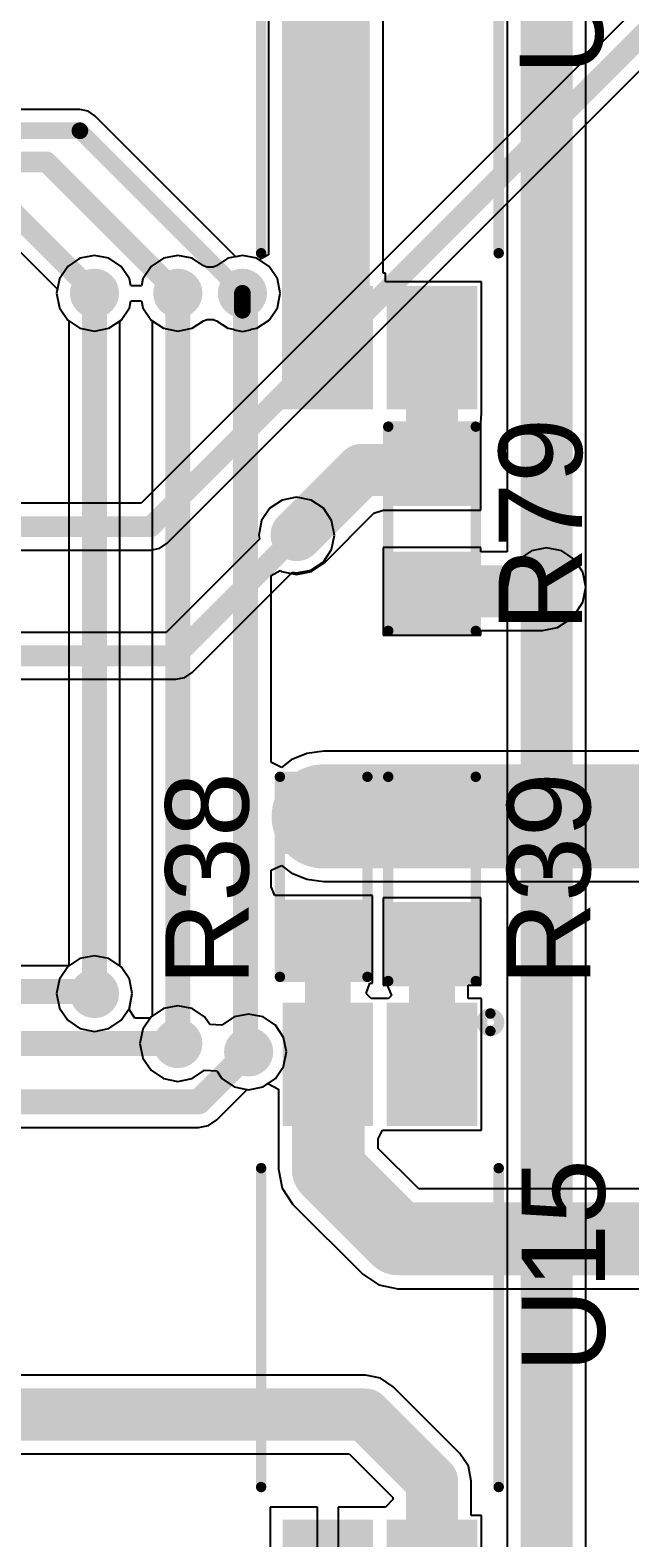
# Model space of a CAD drawing. Header units: millimetres. Extents: x 0 to 214, y 0 to 214.
# Drawn here: x 5.809 to 6.097, y 2.013 to 2.736 of the extents above; entities that cross this region are included whole.
import ezdxf

# ---------------------------------------------------------------- set-up
doc = ezdxf.new("R2010")
doc.units = ezdxf.units.MM
doc.header["$MEASUREMENT"] = 0
for name, color, linetype in [('BottomLayer', 5, 'Continuous'), ('BottomSolder', 6, 'Continuous'), ('TopLayer', 1, 'Continuous'), ('TopOverlay', 2, 'Continuous'), ('TopPaste', 8, 'Continuous'), ('TopSolder', 216, 'Continuous'), ('ViaHoleLayer', 16, 'Continuous')]:
    doc.layers.add(name, color=color, linetype=linetype)
doc.styles.add('Arial', font='', dxfattribs={"height": 0.2})
doc.styles.get('Arial').set_extended_font_data('Arial')

# ---------------------------------------------------------------- blocks, each defined once
blk = doc.blocks.new('R___0603_3')
at = {"layer": 'TopLayer'}
for points in [[(-0.015, 0.0175), (-0.015, -0.0175), (-0.045, -0.0175), (-0.045, 0.0175)], [(0.045, 0.0175), (0.045, -0.0175), (0.015, -0.0175), (0.015, 0.0175)]]:
    blk.add_hatch(color=1, dxfattribs=at).paths.add_polyline_path(points)
at = {"layer": 'TopPaste'}
for points in [[(-0.015, 0.0175), (-0.015, -0.0175), (-0.045, -0.0175), (-0.045, 0.0175)], [(0.045, 0.0175), (0.045, -0.0175), (0.015, -0.0175), (0.015, 0.0175)]]:
    blk.add_hatch(color=8, dxfattribs=at).paths.add_polyline_path(points)
at = {"layer": 'TopSolder'}
for points in [[(-0.011, 0.0215), (-0.011, -0.0215), (-0.049, -0.0215), (-0.049, 0.0215)], [(0.049, 0.0215), (0.049, -0.0215), (0.011, -0.0215), (0.011, 0.0215)]]:
    blk.add_hatch(color=216, dxfattribs=at).paths.add_polyline_path(points)
at = {"layer": 'TopOverlay', "const_width": 0.005}
for points in [[(-0.048, 0.021), (0.048, 0.021)], [(-0.048, 0.021), (-0.048, -0.021)], [(0.048, 0.021), (0.048, -0.021)], [(-0.048, -0.021), (0.048, -0.021)]]:
    blk.add_lwpolyline(points, dxfattribs=at)
at = {"layer": 'TopOverlay', "const_width": 0.0025}
for points in [[(-0.04925, 0.021, 1), (-0.04675, 0.021, 1)], [(-0.04925, 0.021, 1), (-0.04675, 0.021, 1)], [(0.04675, 0.021, 1), (0.04925, 0.021, 1)], [(0.04675, 0.021, 1), (0.04925, 0.021, 1)], [(-0.04925, -0.021, 1), (-0.04675, -0.021, 1)], [(-0.04925, -0.021, 1), (-0.04675, -0.021, 1)], [(0.04675, -0.021, 1), (0.04925, -0.021, 1)], [(0.04675, -0.021, 1), (0.04925, -0.021, 1)]]:
    blk.add_lwpolyline(points, format="xyb", close=True, dxfattribs=at)
blk = doc.blocks.new('PS2801C_1_F3_A_7')
at = {"layer": 'TopLayer'}
for points in [[(-0.14961, 0.04272), (-0.09843, 0.04272), (-0.09843, 0.00728), (-0.14961, 0.00728)], [(0.09843, 0.04272), (0.14961, 0.04272), (0.14961, 0.00728), (0.09843, 0.00728)], [(-0.14961, -0.00728), (-0.09843, -0.00728), (-0.09843, -0.04272), (-0.14961, -0.04272)], [(0.09843, -0.00728), (0.14961, -0.00728), (0.14961, -0.04272), (0.09843, -0.04272)]]:
    blk.add_hatch(color=1, dxfattribs=at).paths.add_polyline_path(points)
at = {"layer": 'TopPaste'}
for points in [[(-0.14961, 0.04272), (-0.09843, 0.04272), (-0.09843, 0.00728), (-0.14961, 0.00728)], [(0.09843, 0.04272), (0.14961, 0.04272), (0.14961, 0.00728), (0.09843, 0.00728)], [(-0.14961, -0.00728), (-0.09843, -0.00728), (-0.09843, -0.04272), (-0.14961, -0.04272)], [(0.09843, -0.00728), (0.14961, -0.00728), (0.14961, -0.04272), (0.09843, -0.04272)]]:
    blk.add_hatch(color=8, dxfattribs=at).paths.add_polyline_path(points)
at = {"layer": 'TopSolder'}
for points in [[(-0.15361, 0.04672), (-0.09443, 0.04672), (-0.09443, 0.00328), (-0.15361, 0.00328)], [(0.09443, 0.04672), (0.15361, 0.04672), (0.15361, 0.00328), (0.09443, 0.00328)], [(-0.15361, -0.00328), (-0.09443, -0.00328), (-0.09443, -0.04672), (-0.15361, -0.04672)], [(0.09443, -0.00328), (0.15361, -0.00328), (0.15361, -0.04672), (0.09443, -0.04672)]]:
    blk.add_hatch(color=216, dxfattribs=at).paths.add_polyline_path(points)
at = {"layer": 'TopOverlay'}
for points, const_width in [([(-0.14002, 0.053, 1), (-0.14843, 0.053, 1)], 0.005), ([(-0.07547, 0.057, 1), (-0.07297, 0.057, 1)], 0.0025), ([(0.07753, 0.057, 1), (0.08003, 0.057, 1)], 0.0025), ([(-0.14968, 0.053, 1), (-0.14718, 0.053, 1)], 0.0025), ([(-0.14127, 0.053, 1), (-0.13877, 0.053, 1)], 0.0025), ([(-0.07547, -0.057, 1), (-0.07297, -0.057, 1)], 0.0025), ([(0.07753, -0.057, 1), (0.08003, -0.057, 1)], 0.0025)]:
    blk.add_lwpolyline(points, format="xyb", close=True, dxfattribs=dict(at, const_width=const_width))
at = {"layer": 'TopOverlay', "const_width": 0.005}
for points in [[(0.07878, 0.057), (-0.07422, 0.057)], [(0.07878, -0.057), (-0.07422, -0.057)]]:
    blk.add_lwpolyline(points, dxfattribs=at)
blk = doc.blocks.new('PS2801C_1_F3_A_199')
at = {"layer": 'TopLayer'}
for points in [[(-0.14961, 0.04272), (-0.09843, 0.04272), (-0.09843, 0.00728), (-0.14961, 0.00728)], [(0.09843, 0.04272), (0.14961, 0.04272), (0.14961, 0.00728), (0.09843, 0.00728)], [(-0.14961, -0.00728), (-0.09843, -0.00728), (-0.09843, -0.04272), (-0.14961, -0.04272)], [(0.09843, -0.00728), (0.14961, -0.00728), (0.14961, -0.04272), (0.09843, -0.04272)]]:
    blk.add_hatch(color=1, dxfattribs=at).paths.add_polyline_path(points)
at = {"layer": 'TopPaste'}
for points in [[(-0.14961, 0.04272), (-0.09843, 0.04272), (-0.09843, 0.00728), (-0.14961, 0.00728)], [(0.09843, 0.04272), (0.14961, 0.04272), (0.14961, 0.00728), (0.09843, 0.00728)], [(-0.14961, -0.00728), (-0.09843, -0.00728), (-0.09843, -0.04272), (-0.14961, -0.04272)], [(0.09843, -0.00728), (0.14961, -0.00728), (0.14961, -0.04272), (0.09843, -0.04272)]]:
    blk.add_hatch(color=8, dxfattribs=at).paths.add_polyline_path(points)
at = {"layer": 'TopSolder'}
for points in [[(-0.15361, 0.04672), (-0.09443, 0.04672), (-0.09443, 0.00328), (-0.15361, 0.00328)], [(0.09443, 0.04672), (0.15361, 0.04672), (0.15361, 0.00328), (0.09443, 0.00328)], [(-0.15361, -0.00328), (-0.09443, -0.00328), (-0.09443, -0.04672), (-0.15361, -0.04672)], [(0.09443, -0.00328), (0.15361, -0.00328), (0.15361, -0.04672), (0.09443, -0.04672)]]:
    blk.add_hatch(color=216, dxfattribs=at).paths.add_polyline_path(points)
at = {"layer": 'TopOverlay'}
for points, const_width in [([(-0.14002, 0.053, 1), (-0.14843, 0.053, 1)], 0.005), ([(-0.07547, 0.057, 1), (-0.07297, 0.057, 1)], 0.0025), ([(0.07753, 0.057, 1), (0.08003, 0.057, 1)], 0.0025), ([(-0.14968, 0.053, 1), (-0.14718, 0.053, 1)], 0.0025), ([(-0.14127, 0.053, 1), (-0.13877, 0.053, 1)], 0.0025), ([(-0.07547, -0.057, 1), (-0.07297, -0.057, 1)], 0.0025), ([(0.07753, -0.057, 1), (0.08003, -0.057, 1)], 0.0025)]:
    blk.add_lwpolyline(points, format="xyb", close=True, dxfattribs=dict(at, const_width=const_width))
at = {"layer": 'TopOverlay', "const_width": 0.005}
for points in [[(0.07878, 0.057), (-0.07422, 0.057)], [(0.07878, -0.057), (-0.07422, -0.057)]]:
    blk.add_lwpolyline(points, dxfattribs=at)
blk = doc.blocks.new('RES_0603_237')
at = {"layer": 'TopLayer'}
for points in [[(-0.015, 0.0175), (-0.015, -0.0175), (-0.045, -0.0175), (-0.045, 0.0175)], [(0.045, 0.0175), (0.045, -0.0175), (0.015, -0.0175), (0.015, 0.0175)]]:
    blk.add_hatch(color=1, dxfattribs=at).paths.add_polyline_path(points)
at = {"layer": 'TopPaste'}
for points in [[(-0.015, 0.0175), (-0.015, -0.0175), (-0.045, -0.0175), (-0.045, 0.0175)], [(0.045, 0.0175), (0.045, -0.0175), (0.015, -0.0175), (0.015, 0.0175)]]:
    blk.add_hatch(color=8, dxfattribs=at).paths.add_polyline_path(points)
at = {"layer": 'TopSolder'}
for points in [[(-0.011, 0.0215), (-0.011, -0.0215), (-0.049, -0.0215), (-0.049, 0.0215)], [(0.049, 0.0215), (0.049, -0.0215), (0.011, -0.0215), (0.011, 0.0215)]]:
    blk.add_hatch(color=216, dxfattribs=at).paths.add_polyline_path(points)
at = {"layer": 'TopOverlay', "const_width": 0.005}
for points in [[(0.049, 0.021), (-0.049, 0.021)], [(-0.049, -0.021), (-0.049, 0.021)], [(0.049, -0.021), (0.049, 0.021)], [(0.049, -0.021), (-0.049, -0.021)]]:
    blk.add_lwpolyline(points, dxfattribs=at)
at = {"layer": 'TopOverlay', "const_width": 0.0025}
for points in [[(-0.05025, 0.021, 1), (-0.04775, 0.021, 1)], [(-0.05025, 0.021, 1), (-0.04775, 0.021, 1)], [(0.04775, 0.021, 1), (0.05025, 0.021, 1)], [(0.04775, 0.021, 1), (0.05025, 0.021, 1)], [(-0.05025, -0.021, 1), (-0.04775, -0.021, 1)], [(-0.05025, -0.021, 1), (-0.04775, -0.021, 1)], [(0.04775, -0.021, 1), (0.05025, -0.021, 1)], [(0.04775, -0.021, 1), (0.05025, -0.021, 1)]]:
    blk.add_lwpolyline(points, format="xyb", close=True, dxfattribs=at)
blk = doc.blocks.new('RES_0603_296')
at = {"layer": 'TopLayer'}
for points in [[(-0.015, 0.0175), (-0.015, -0.0175), (-0.045, -0.0175), (-0.045, 0.0175)], [(0.045, 0.0175), (0.045, -0.0175), (0.015, -0.0175), (0.015, 0.0175)]]:
    blk.add_hatch(color=1, dxfattribs=at).paths.add_polyline_path(points)
at = {"layer": 'TopPaste'}
for points in [[(-0.015, 0.0175), (-0.015, -0.0175), (-0.045, -0.0175), (-0.045, 0.0175)], [(0.045, 0.0175), (0.045, -0.0175), (0.015, -0.0175), (0.015, 0.0175)]]:
    blk.add_hatch(color=8, dxfattribs=at).paths.add_polyline_path(points)
at = {"layer": 'TopSolder'}
for points in [[(-0.011, 0.0215), (-0.011, -0.0215), (-0.049, -0.0215), (-0.049, 0.0215)], [(0.049, 0.0215), (0.049, -0.0215), (0.011, -0.0215), (0.011, 0.0215)]]:
    blk.add_hatch(color=216, dxfattribs=at).paths.add_polyline_path(points)
at = {"layer": 'TopOverlay', "const_width": 0.005}
for points in [[(-0.049, 0.021), (-0.049, -0.021)], [(-0.049, 0.021), (0.049, 0.021)], [(0.049, 0.021), (0.049, -0.021)], [(-0.049, -0.021), (0.049, -0.021)]]:
    blk.add_lwpolyline(points, dxfattribs=at)
at = {"layer": 'TopOverlay', "const_width": 0.0025}
for points in [[(-0.05025, 0.021, 1), (-0.04775, 0.021, 1)], [(-0.05025, 0.021, 1), (-0.04775, 0.021, 1)], [(0.04775, 0.021, 1), (0.05025, 0.021, 1)], [(0.04775, 0.021, 1), (0.05025, 0.021, 1)], [(-0.05025, -0.021, 1), (-0.04775, -0.021, 1)], [(-0.05025, -0.021, 1), (-0.04775, -0.021, 1)], [(0.04775, -0.021, 1), (0.05025, -0.021, 1)], [(0.04775, -0.021, 1), (0.05025, -0.021, 1)]]:
    blk.add_lwpolyline(points, format="xyb", close=True, dxfattribs=at)

msp = doc.modelspace()

# ---------------------------------------------------------------- hatches: boundary and pattern name
at = {"layer": 'BottomLayer'}
h = msp.add_hatch(color=5, dxfattribs=at)
edge = h.paths.add_edge_path()
edge.add_arc((5.84, 2.61), 0.01181, 0, 360)
h = msp.add_hatch(color=5, dxfattribs=at)
edge = h.paths.add_edge_path()
edge.add_arc((5.88, 2.61), 0.01181, 0, 360)
h = msp.add_hatch(color=5, dxfattribs=at)
edge = h.paths.add_edge_path()
edge.add_arc((5.911, 2.61), 0.01181, 0, 360)
h = msp.add_hatch(color=5, dxfattribs=at)
edge = h.paths.add_edge_path()
edge.add_arc((5.937, 2.494), 0.01181, 0, 360)
h = msp.add_hatch(color=5, dxfattribs=at)
edge = h.paths.add_edge_path()
edge.add_arc((6.057, 2.469), 0.01181, 0, 360)
h = msp.add_hatch(color=5, dxfattribs=at)
edge = h.paths.add_edge_path()
edge.add_arc((5.84, 2.274), 0.01181, 0, 360)
h = msp.add_hatch(color=5, dxfattribs=at)
edge = h.paths.add_edge_path()
edge.add_arc((5.88, 2.25), 0.01181, 0, 360)
h = msp.add_hatch(color=5, dxfattribs=at)
edge = h.paths.add_edge_path()
edge.add_arc((5.914, 2.246), 0.01181, 0, 360)
at = {"layer": 'BottomSolder'}
h = msp.add_hatch(color=6, dxfattribs=at)
edge = h.paths.add_edge_path()
edge.add_arc((5.84, 2.61), 0.00591, 0, 360)
h = msp.add_hatch(color=6, dxfattribs=at)
edge = h.paths.add_edge_path()
edge.add_arc((5.88, 2.61), 0.00591, 0, 360)
h = msp.add_hatch(color=6, dxfattribs=at)
edge = h.paths.add_edge_path()
edge.add_arc((5.911, 2.61), 0.00591, 0, 360)
h = msp.add_hatch(color=6, dxfattribs=at)
edge = h.paths.add_edge_path()
edge.add_arc((5.937, 2.494), 0.00591, 0, 360)
h = msp.add_hatch(color=6, dxfattribs=at)
edge = h.paths.add_edge_path()
edge.add_arc((6.057, 2.469), 0.00591, 0, 360)
h = msp.add_hatch(color=6, dxfattribs=at)
edge = h.paths.add_edge_path()
edge.add_arc((5.84, 2.274), 0.00591, 0, 360)
h = msp.add_hatch(color=6, dxfattribs=at)
edge = h.paths.add_edge_path()
edge.add_arc((5.88, 2.25), 0.00591, 0, 360)
h = msp.add_hatch(color=6, dxfattribs=at)
edge = h.paths.add_edge_path()
edge.add_arc((5.914, 2.246), 0.00591, 0, 360)
at = {"layer": 'TopLayer'}
msp.add_hatch(color=1, dxfattribs=at).paths.add_polyline_path([(5.93, 2.558), (5.972, 2.558), (5.972, 2.903), (5.93, 2.903)])
h = msp.add_hatch(color=1, dxfattribs=at)
edge = h.paths.add_edge_path()
edge.add_arc((5.84, 2.61), 0.01181, 0, 360)
h = msp.add_hatch(color=1, dxfattribs=at)
edge = h.paths.add_edge_path()
edge.add_arc((5.88, 2.61), 0.01181, 0, 360)
h = msp.add_hatch(color=1, dxfattribs=at)
edge = h.paths.add_edge_path()
edge.add_arc((5.911, 2.61), 0.01181, 0, 360)
h = msp.add_hatch(color=1, dxfattribs=at)
edge = h.paths.add_edge_path()
edge.add_arc((5.937, 2.494), 0.01181, 0, 360)
h = msp.add_hatch(color=1, dxfattribs=at)
edge = h.paths.add_edge_path()
edge.add_arc((6.057, 2.469), 0.01181, 0, 360)
h = msp.add_hatch(color=1, dxfattribs=at)
edge = h.paths.add_edge_path()
edge.add_arc((5.84, 2.274), 0.01181, 0, 360)
h = msp.add_hatch(color=1, dxfattribs=at)
edge = h.paths.add_edge_path()
edge.add_arc((5.88, 2.25), 0.01181, 0, 360)
h = msp.add_hatch(color=1, dxfattribs=at)
edge = h.paths.add_edge_path()
edge.add_arc((5.914, 2.246), 0.01181, 0, 360)
at = {"layer": 'TopSolder'}
h = msp.add_hatch(color=216, dxfattribs=at)
edge = h.paths.add_edge_path()
edge.add_arc((5.84, 2.61), 0.00591, 0, 360)
h = msp.add_hatch(color=216, dxfattribs=at)
edge = h.paths.add_edge_path()
edge.add_arc((5.88, 2.61), 0.00591, 0, 360)
h = msp.add_hatch(color=216, dxfattribs=at)
edge = h.paths.add_edge_path()
edge.add_arc((5.911, 2.61), 0.00591, 0, 360)
h = msp.add_hatch(color=216, dxfattribs=at)
edge = h.paths.add_edge_path()
edge.add_arc((5.937, 2.494), 0.00591, 0, 360)
h = msp.add_hatch(color=216, dxfattribs=at)
edge = h.paths.add_edge_path()
edge.add_arc((6.057, 2.469), 0.00591, 0, 360)
h = msp.add_hatch(color=216, dxfattribs=at)
edge = h.paths.add_edge_path()
edge.add_arc((5.84, 2.274), 0.00591, 0, 360)
h = msp.add_hatch(color=216, dxfattribs=at)
edge = h.paths.add_edge_path()
edge.add_arc((5.88, 2.25), 0.00591, 0, 360)
h = msp.add_hatch(color=216, dxfattribs=at)
edge = h.paths.add_edge_path()
edge.add_arc((5.914, 2.246), 0.00591, 0, 360)
at = {"layer": 'ViaHoleLayer'}
h = msp.add_hatch(color=16, dxfattribs=at)
edge = h.paths.add_edge_path()
edge.add_arc((5.84, 2.61), 0.00591, 0, 360)
h = msp.add_hatch(color=16, dxfattribs=at)
edge = h.paths.add_edge_path()
edge.add_arc((5.88, 2.61), 0.00591, 0, 360)
h = msp.add_hatch(color=16, dxfattribs=at)
edge = h.paths.add_edge_path()
edge.add_arc((5.911, 2.61), 0.00591, 0, 360)
h = msp.add_hatch(color=16, dxfattribs=at)
edge = h.paths.add_edge_path()
edge.add_arc((5.937, 2.494), 0.00591, 0, 360)
h = msp.add_hatch(color=16, dxfattribs=at)
edge = h.paths.add_edge_path()
edge.add_arc((6.057, 2.469), 0.00591, 0, 360)
h = msp.add_hatch(color=16, dxfattribs=at)
edge = h.paths.add_edge_path()
edge.add_arc((5.84, 2.274), 0.00591, 0, 360)
h = msp.add_hatch(color=16, dxfattribs=at)
edge = h.paths.add_edge_path()
edge.add_arc((5.88, 2.25), 0.00591, 0, 360)
h = msp.add_hatch(color=16, dxfattribs=at)
edge = h.paths.add_edge_path()
edge.add_arc((5.914, 2.246), 0.00591, 0, 360)

# ---------------------------------------------------------------- linework, layer by layer
at = {"layer": 'BottomLayer'}
for p, q in [((6.19278, 2.83965), (5.86235, 2.50922)), ((5.87493, 2.49007), (6.10833, 2.72346)), ((5.833, 2.6982), (5.21041, 2.6982)), ((5.8369, 2.69742), (5.833, 2.6982)), ((5.84021, 2.69521), (5.8369, 2.69742)), ((5.90788, 2.62754), (5.84021, 2.69521)), ((5.79135, 2.64278), (5.82222, 2.61192)), ((5.911, 2.62816), (5.90788, 2.62754)), ((5.91795, 2.62678), (5.911, 2.62816)), ((5.92384, 2.62284), (5.91795, 2.62678)), ((5.92778, 2.61695), (5.92384, 2.62284)), ((5.82222, 2.61192), (5.82184, 2.61)), ((5.92916, 2.61), (5.92778, 2.61695)), ((5.82184, 2.61), (5.82322, 2.60305)), ((5.85678, 2.60305), (5.85745, 2.60644)), ((5.85745, 2.60644), (5.86255, 2.60644)), ((5.86255, 2.60644), (5.86322, 2.60305)), ((5.92778, 2.60305), (5.92916, 2.61)), ((5.82322, 2.60305), (5.82716, 2.59716)), ((5.82716, 2.59716), (5.83305, 2.59322)), ((5.84695, 2.59322), (5.85284, 2.59716)), ((5.85284, 2.59716), (5.85678, 2.60305)), ((5.86322, 2.60305), (5.86716, 2.59716)), ((5.86716, 2.59716), (5.87305, 2.59322)), ((5.89236, 2.59684), (5.89407, 2.5974)), ((5.89407, 2.5974), (5.89693, 2.5974)), ((5.89693, 2.5974), (5.89864, 2.59684)), ((5.91795, 2.59322), (5.92384, 2.59716)), ((5.92384, 2.59716), (5.92778, 2.60305)), ((5.83305, 2.59322), (5.84, 2.59184)), ((5.84, 2.59184), (5.84695, 2.59322)), ((5.87305, 2.59322), (5.88, 2.59184)), ((5.88, 2.59184), (5.88695, 2.59322)), ((5.88695, 2.59322), (5.89236, 2.59684)), ((5.89864, 2.59684), (5.90405, 2.59322)), ((5.90405, 2.59322), (5.90668, 2.5927)), ((5.90668, 2.5927), (5.9071, 2.59242)), ((5.9071, 2.59242), (5.911, 2.59164)), ((5.911, 2.59164), (5.9149, 2.59242)), ((5.9149, 2.59242), (5.91532, 2.5927)), ((5.91532, 2.5927), (5.91795, 2.59322)), ((5.93005, 2.51078), (5.92416, 2.50684)), ((5.937, 2.51216), (5.93005, 2.51078)), ((5.94395, 2.51078), (5.937, 2.51216)), ((5.94984, 2.50684), (5.94395, 2.51078)), ((5.86235, 2.50922), (4.93593, 2.50922)), ((5.92416, 2.50684), (5.92022, 2.50095)), ((5.95378, 2.50095), (5.94984, 2.50684)), ((5.92022, 2.50095), (5.91884, 2.494)), ((5.95516, 2.494), (5.95378, 2.50095)), ((5.87129, 2.48764), (5.87493, 2.49007)), ((5.91922, 2.49208), (5.87435, 2.44722)), ((5.91884, 2.494), (5.91922, 2.49208)), ((5.95378, 2.48705), (5.95516, 2.494)), ((4.93593, 2.48678), (5.867, 2.48678)), ((5.867, 2.48678), (5.87129, 2.48764)), ((5.867, 2.48678), (5.867, 2.48678)), ((5.94984, 2.48116), (5.95378, 2.48705)), ((6.04366, 2.48234), (6.03957, 2.47622)), ((6.04978, 2.48643), (6.04366, 2.48234)), ((6.057, 2.48786), (6.04978, 2.48643)), ((6.06422, 2.48643), (6.057, 2.48786)), ((6.07034, 2.48234), (6.06422, 2.48643)), ((6.07443, 2.47622), (6.07034, 2.48234)), ((5.88693, 2.42807), (5.93508, 2.47622)), ((5.93508, 2.47622), (5.937, 2.47584)), ((5.937, 2.47584), (5.94395, 2.47722)), ((5.94395, 2.47722), (5.94984, 2.48116)), ((6.03957, 2.47622), (6.03814, 2.469)), ((6.07586, 2.469), (6.07443, 2.47622)), ((6.03814, 2.469), (6.03814, 1.90281)), ((6.07586, 1.895), (6.07586, 2.469)), ((5.87435, 2.44722), (4.73565, 2.44722)), ((5.74135, 2.42478), (5.879, 2.42478)), ((5.879, 2.42478), (5.88329, 2.42564)), ((5.879, 2.42478), (5.879, 2.42478)), ((5.88329, 2.42564), (5.88693, 2.42807)), ((5.82775, 2.28724), (5.60751, 2.28724)), ((5.83305, 2.29078), (5.82775, 2.28724)), ((5.84, 2.29216), (5.83305, 2.29078)), ((5.84695, 2.29078), (5.84, 2.29216)), ((5.85284, 2.28684), (5.84695, 2.29078)), ((5.85678, 2.28095), (5.85284, 2.28684)), ((5.85816, 2.274), (5.85678, 2.28095)), ((5.85681, 2.26724), (5.85816, 2.274)), ((5.85671, 2.26634), (5.85681, 2.26724)), ((5.85938, 2.26224), (5.85671, 2.26634)), ((5.87305, 2.26678), (5.86716, 2.26284)), ((5.88, 2.26816), (5.87305, 2.26678)), ((5.88695, 2.26678), (5.88, 2.26816)), ((5.89284, 2.26284), (5.88695, 2.26678)), ((5.86675, 2.26224), (5.85938, 2.26224)), ((5.86716, 2.26284), (5.86675, 2.26224)), ((5.89533, 2.25912), (5.89284, 2.26284)), ((5.90112, 2.25879), (5.89533, 2.25912)), ((5.90116, 2.25884), (5.90112, 2.25879)), ((5.90705, 2.26278), (5.90116, 2.25884)), ((5.914, 2.26416), (5.90705, 2.26278)), ((5.92095, 2.26278), (5.914, 2.26416)), ((5.92684, 2.25884), (5.92095, 2.26278)), ((5.93078, 2.25295), (5.92684, 2.25884)), ((5.93216, 2.246), (5.93078, 2.25295)), ((5.93078, 2.23905), (5.93216, 2.246)), ((5.92684, 2.23316), (5.93078, 2.23905)), ((5.914, 2.22784), (5.92095, 2.22922)), ((5.92095, 2.22922), (5.92684, 2.23316)), ((5.89865, 2.21335), (5.91329, 2.22798)), ((5.91329, 2.22798), (5.914, 2.22784)), ((5.21424, 2.20976), (5.89, 2.20976)), ((5.89, 2.20976), (5.89468, 2.2107)), ((5.89468, 2.2107), (5.89865, 2.21335))]:
    msp.add_line(p, q, dxfattribs=at)
for points, const_width in [([(5.867, 2.498), (6.204, 2.835)], 0.01), ([(4.563, 2.688), (5.833, 2.688)], 0.008), ([(5.833, 2.688), (5.911, 2.61)], 0.008), ([(4.553, 2.673), (5.817, 2.673)], 0.01), ([(5.817, 2.673), (5.88, 2.61)], 0.01), ([(5.796, 2.654), (5.84, 2.61)], 0.01), ([(5.911, 2.60184), (5.911, 2.61)], 0.008), ([(4.922, 2.498), (5.867, 2.498)], 0.01), ([(5.879, 2.436), (5.937, 2.494)], 0.01), ([(6.057, 1.895), (6.057, 2.469)], 0.025), ([(4.731, 2.436), (5.879, 2.436)], 0.01), ([(5.565, 2.275), (5.84, 2.275)], 0.012), ([(4.819, 2.25), (5.88, 2.25)], 0.012), ([(5.89, 2.222), (5.914, 2.246)], 0.012), ([(4.819, 2.222), (5.89, 2.222)], 0.012)]:
    msp.add_lwpolyline(points, dxfattribs=dict(at, const_width=const_width))
for points, const_width in [([(5.831, 2.688, 1), (5.835, 2.688, 1)], 0.004), ([(5.831, 2.688, 1), (5.835, 2.688, 1)], 0.004), ([(5.8145, 2.673, 1), (5.8195, 2.673, 1)], 0.005), ([(5.8145, 2.673, 1), (5.8195, 2.673, 1)], 0.005), ([(5.8375, 2.61, 1), (5.8425, 2.61, 1)], 0.005), ([(5.8775, 2.61, 1), (5.8825, 2.61, 1)], 0.005), ([(5.909, 2.61, 1), (5.913, 2.61, 1)], 0.004), ([(5.909, 2.61, 1), (5.913, 2.61, 1)], 0.004), ([(5.909, 2.60184, 1), (5.913, 2.60184, 1)], 0.004), ([(5.8645, 2.498, 1), (5.8695, 2.498, 1)], 0.005), ([(5.8645, 2.498, 1), (5.8695, 2.498, 1)], 0.005), ([(5.9345, 2.494, 1), (5.9395, 2.494, 1)], 0.005), ([(6.05075, 2.469, 1), (6.06325, 2.469, 1)], 0.0125), ([(5.8765, 2.436, 1), (5.8815, 2.436, 1)], 0.005), ([(5.8765, 2.436, 1), (5.8815, 2.436, 1)], 0.005), ([(5.837, 2.275, 1), (5.843, 2.275, 1)], 0.006), ([(5.877, 2.25, 1), (5.883, 2.25, 1)], 0.006), ([(5.911, 2.246, 1), (5.917, 2.246, 1)], 0.006), ([(5.887, 2.222, 1), (5.893, 2.222, 1)], 0.006), ([(5.887, 2.222, 1), (5.893, 2.222, 1)], 0.006)]:
    msp.add_lwpolyline(points, format="xyb", close=True, dxfattribs=dict(at, const_width=const_width))
at = {"layer": 'TopLayer'}
for p, q in [((5.92351, 2.79951), (5.92351, 2.62837)), ((5.97849, 2.61957), (5.97849, 2.79643)), ((6.03814, 2.796), (6.03814, 2.48586)), ((6.07586, 2.469), (6.07586, 2.796)), ((5.83305, 2.62678), (5.82716, 2.62284)), ((5.84, 2.62816), (5.83305, 2.62678)), ((5.84695, 2.62678), (5.84, 2.62816)), ((5.85284, 2.62284), (5.84695, 2.62678)), ((5.87305, 2.62678), (5.86716, 2.62284)), ((5.88, 2.62816), (5.87305, 2.62678)), ((5.88695, 2.62678), (5.88, 2.62816)), ((5.89236, 2.62316), (5.88695, 2.62678)), ((5.90405, 2.62678), (5.89864, 2.62316)), ((5.911, 2.62816), (5.90405, 2.62678)), ((5.91795, 2.62678), (5.911, 2.62816)), ((5.9191, 2.62601), (5.91795, 2.62678)), ((5.92351, 2.62837), (5.9191, 2.62601)), ((5.82716, 2.62284), (5.82322, 2.61695)), ((5.85678, 2.61695), (5.85284, 2.62284)), ((5.86716, 2.62284), (5.86322, 2.61695)), ((5.89407, 2.6226), (5.89236, 2.62316)), ((5.89693, 2.6226), (5.89407, 2.6226)), ((5.89864, 2.62316), (5.89693, 2.6226)), ((5.97972, 2.61957), (5.97849, 2.61957)), ((5.97972, 2.61557), (5.97972, 2.61957)), ((5.82322, 2.61695), (5.82184, 2.61)), ((5.85745, 2.61356), (5.85678, 2.61695)), ((5.86255, 2.61356), (5.85745, 2.61356)), ((5.86322, 2.61695), (5.86255, 2.61356)), ((6.02572, 2.61557), (5.97972, 2.61557)), ((6.02572, 2.55291), (6.02572, 2.61557)), ((5.82184, 2.61), (5.82322, 2.60305)), ((5.85678, 2.60305), (5.85745, 2.60644)), ((5.85745, 2.60644), (5.86255, 2.60644)), ((5.86255, 2.60644), (5.86322, 2.60305)), ((5.82322, 2.60305), (5.82716, 2.59716)), ((5.82716, 2.59716), (5.82776, 2.59675)), ((5.85224, 2.59675), (5.85284, 2.59716)), ((5.85284, 2.59716), (5.85678, 2.60305)), ((5.86322, 2.60305), (5.86716, 2.59716)), ((5.86716, 2.59716), (5.86776, 2.59675)), ((5.82776, 2.59675), (5.82776, 2.28725)), ((5.85224, 2.28725), (5.85224, 2.59675)), ((5.86776, 2.59675), (5.86776, 2.26325)), ((6.0255, 2.548), (6.02572, 2.55239)), ((6.0255, 2.506), (6.0255, 2.548)), ((6.0255, 2.548), (6.0255, 2.548)), ((6.02572, 2.55239), (6.02572, 2.55291)), ((6.02572, 2.55239), (6.02572, 2.55239)), ((5.95034, 2.48066), (5.97414, 2.50446)), ((5.97414, 2.50446), (5.9785, 2.506)), ((5.9785, 2.506), (5.9785, 2.506)), ((5.9785, 2.506), (5.9785, 2.506)), ((5.9785, 2.506), (5.9785, 2.506)), ((5.9785, 2.506), (6.0255, 2.506)), ((6.0255, 2.488), (5.9785, 2.488)), ((5.9785, 2.488), (5.9785, 2.446)), ((6.0255, 2.48586), (6.0255, 2.488)), ((6.03814, 2.48586), (6.0255, 2.48586)), ((5.92474, 2.47464), (5.92914, 2.477)), ((5.92474, 2.38527), (5.92474, 2.47464)), ((5.92914, 2.477), (5.92978, 2.47657)), ((5.92978, 2.47657), (5.937, 2.47514)), ((5.937, 2.47514), (5.94422, 2.47657)), ((5.94422, 2.47657), (5.95034, 2.48066)), ((6.07443, 2.46178), (6.07586, 2.469)), ((6.07034, 2.45566), (6.07443, 2.46178)), ((6.06222, 2.44957), (6.06834, 2.45366)), ((6.06834, 2.45366), (6.07034, 2.45566)), ((5.9785, 2.446), (6.0255, 2.446)), ((6.0255, 2.446), (6.0255, 2.44814)), ((6.0255, 2.44814), (6.055, 2.44814)), ((6.055, 2.44814), (6.06222, 2.44957)), ((5.94191, 2.3892), (5.93437, 2.38608)), ((5.95, 2.39027), (5.94191, 2.3892)), ((6.26494, 2.39027), (5.95, 2.39027)), ((5.92493, 2.38479), (5.92474, 2.38527)), ((5.92974, 2.38252), (5.92493, 2.38479)), ((5.93437, 2.38608), (5.92974, 2.38252)), ((5.92474, 2.33312), (5.92974, 2.33548)), ((5.92474, 2.32527), (5.92474, 2.33312)), ((5.92974, 2.33548), (5.93437, 2.33192)), ((5.93437, 2.33192), (5.94191, 2.3288)), ((5.9265, 2.321), (5.92474, 2.32527)), ((5.94191, 2.3288), (5.95, 2.32773)), ((5.95, 2.32773), (6.26494, 2.32773)), ((5.9735, 2.321), (5.9265, 2.321)), ((5.9735, 2.279), (5.9735, 2.321)), ((6.0255, 2.32), (5.9785, 2.32)), ((5.9785, 2.32), (5.9785, 2.278)), ((6.0255, 2.278), (6.0255, 2.32)), ((5.82716, 2.28684), (5.82322, 2.28095)), ((5.82776, 2.28725), (5.82716, 2.28684)), ((5.85284, 2.28684), (5.85224, 2.28725)), ((5.85678, 2.28095), (5.85284, 2.28684)), ((5.82322, 2.28095), (5.82184, 2.274)), ((5.85816, 2.274), (5.85678, 2.28095)), ((5.97047, 2.274), (5.97209, 2.279)), ((5.97209, 2.279), (5.9735, 2.279)), ((5.82184, 2.274), (5.82322, 2.26705)), ((5.85678, 2.26705), (5.85816, 2.274)), ((5.97287, 2.27161), (5.97047, 2.274)), ((5.98113, 2.27161), (5.97287, 2.27161)), ((5.9785, 2.278), (5.98045, 2.278)), ((5.98045, 2.278), (5.98253, 2.273)), ((5.98253, 2.273), (5.98113, 2.27161)), ((6.01933, 2.27161), (6.01933, 2.278)), ((6.01933, 2.278), (6.0255, 2.278)), ((6.02572, 2.27161), (6.01933, 2.27161)), ((6.02572, 2.20843), (6.02572, 2.27161)), ((5.82322, 2.26705), (5.82716, 2.26116)), ((5.85284, 2.26116), (5.85678, 2.26705)), ((5.82716, 2.26116), (5.83305, 2.25722)), ((5.83305, 2.25722), (5.84, 2.25584)), ((5.84, 2.25584), (5.84695, 2.25722)), ((5.84695, 2.25722), (5.85284, 2.26116)), ((5.86716, 2.26284), (5.86322, 2.25695)), ((5.86776, 2.26325), (5.86716, 2.26284)), ((5.86322, 2.25695), (5.86184, 2.25)), ((5.86184, 2.25), (5.86322, 2.24305)), ((5.86322, 2.24305), (5.86716, 2.23716)), ((5.86716, 2.23716), (5.87305, 2.23322)), ((5.88695, 2.23322), (5.89284, 2.23716)), ((5.89284, 2.23716), (5.89288, 2.23721)), ((5.89288, 2.23721), (5.89867, 2.23688)), ((5.89867, 2.23688), (5.90116, 2.23316)), ((5.87305, 2.23322), (5.88, 2.23184)), ((5.88, 2.23184), (5.88695, 2.23322)), ((5.90116, 2.23316), (5.90705, 2.22922)), ((5.90705, 2.22922), (5.914, 2.22784)), ((5.914, 2.22784), (5.92095, 2.22922)), ((5.92095, 2.22922), (5.92326, 2.23076)), ((5.92326, 2.23076), (5.92826, 2.22809)), ((5.92826, 2.22809), (5.92826, 2.18978)), ((5.97618, 2.2043), (5.97828, 2.20843)), ((5.97828, 2.20843), (5.98118, 2.20843)), ((5.98118, 2.20843), (6.02572, 2.20843)), ((5.97618, 2.19971), (5.97618, 2.2043)), ((5.99559, 2.18029), (5.97618, 2.19971)), ((5.92826, 2.18978), (5.92826, 2.18978)), ((5.92826, 2.18978), (5.93008, 2.18061)), ((5.93008, 2.18061), (5.93527, 2.17284)), ((6.26929, 2.18029), (5.99559, 2.18029)), ((5.93527, 2.17284), (5.96872, 2.13939)), ((5.96872, 2.13939), (5.96872, 2.13939)), ((5.96872, 2.13939), (5.9765, 2.1342)), ((5.9765, 2.1342), (5.98567, 2.13237)), ((5.98567, 2.13237), (5.98567, 2.13237)), ((5.98567, 2.13237), (6.26929, 2.13237)), ((5.97, 2.09086), (5.78981, 2.09086)), ((5.97722, 2.08943), (5.97, 2.09086)), ((5.98334, 2.08534), (5.97722, 2.08943)), ((6.01534, 2.05334), (5.98334, 2.08534)), ((5.782, 2.05314), (5.96219, 2.05314)), ((5.96219, 2.05314), (5.98314, 2.03219)), ((6.01943, 2.04722), (6.01534, 2.05334)), ((6.02086, 2.04), (6.01943, 2.04722)), ((6.02086, 2.02357), (6.02086, 2.04)), ((5.947, 2.02757), (5.92428, 2.02757)), ((5.92428, 2.02757), (5.92428, 1.99698)), ((5.947, 1.99698), (5.947, 2.02757)), ((5.97972, 2.02757), (5.957, 2.02757)), ((5.957, 2.02757), (5.957, 1.99198)), ((5.98314, 2.03116), (5.97972, 2.02757)), ((5.98314, 2.03219), (5.98314, 2.03116)), ((6.02572, 2.02357), (6.02086, 2.02357)), ((6.02572, 1.96039), (6.02572, 2.02357))]:
    msp.add_line(p, q, dxfattribs=at)
for points, const_width in [([(6.057, 2.469), (6.057, 2.796)], 0.025), ([(5.84, 2.274), (5.84, 2.61)], 0.012), ([(5.88, 2.25), (5.88, 2.61)], 0.012), ([(5.9125, 2.2475), (5.9125, 2.61)], 0.012), ([(6.002, 2.528), (6.002, 2.58398)], 0.025), ([(5.99773, 2.52523), (5.9995, 2.527)], 0.025), ([(5.937, 2.494), (5.96823, 2.52523)], 0.025), ([(5.96823, 2.52523), (5.99773, 2.52523)], 0.025), ([(6.055, 2.467), (6.057, 2.469)], 0.025), ([(6.002, 2.467), (6.055, 2.467)], 0.025), ([(5.95, 2.359), (6.002, 2.359)], 0.05), ([(6.002, 2.359), (6.32733, 2.359)], 0.05), ([(5.952, 2.24002), (5.952, 2.296)], 0.022), ([(6.002, 2.24002), (6.002, 2.296)], 0.022), ([(5.952, 2.24002), (5.95222, 2.2398)], 0.035), ([(5.95222, 2.18978), (5.95222, 2.2398)], 0.035), ([(5.9125, 2.2475), (5.914, 2.246)], 0.012), ([(5.95222, 2.18978), (5.98567, 2.15633)], 0.035), ([(5.98567, 2.15633), (6.33, 2.15633)], 0.035), ([(5.782, 2.072), (5.97, 2.072)], 0.025), ([(5.97, 2.072), (6.002, 2.04)], 0.025), ([(6.002, 1.99198), (6.002, 2.04)], 0.025)]:
    msp.add_lwpolyline(points, dxfattribs=dict(at, const_width=const_width))
for points, const_width in [([(5.837, 2.61, 1), (5.843, 2.61, 1)], 0.006), ([(5.877, 2.61, 1), (5.883, 2.61, 1)], 0.006), ([(5.9095, 2.61, 1), (5.9155, 2.61, 1)], 0.006), ([(5.99575, 2.58398, 1), (6.00825, 2.58398, 1)], 0.0125), ([(5.99325, 2.527, 1), (6.00575, 2.527, 1)], 0.0125), ([(5.99575, 2.528, 1), (6.00825, 2.528, 1)], 0.0125), ([(5.96198, 2.52523, 1), (5.97448, 2.52523, 1)], 0.0125), ([(5.96198, 2.52523, 1), (5.97448, 2.52523, 1)], 0.0125), ([(5.99148, 2.52523, 1), (6.00398, 2.52523, 1)], 0.0125), ([(5.99148, 2.52523, 1), (6.00398, 2.52523, 1)], 0.0125), ([(5.93075, 2.494, 1), (5.94325, 2.494, 1)], 0.0125), ([(6.05075, 2.469, 1), (6.06325, 2.469, 1)], 0.0125), ([(6.05075, 2.469, 1), (6.06325, 2.469, 1)], 0.0125), ([(5.99575, 2.467, 1), (6.00825, 2.467, 1)], 0.0125), ([(6.04875, 2.467, 1), (6.06125, 2.467, 1)], 0.0125), ([(6.04875, 2.467, 1), (6.06125, 2.467, 1)], 0.0125), ([(5.9375, 2.359, 1), (5.9625, 2.359, 1)], 0.025), ([(5.9895, 2.359, 1), (6.0145, 2.359, 1)], 0.025), ([(5.9895, 2.359, 1), (6.0145, 2.359, 1)], 0.025), ([(5.9465, 2.296, 1), (5.9575, 2.296, 1)], 0.011), ([(5.9965, 2.296, 1), (6.0075, 2.296, 1)], 0.011), ([(5.837, 2.274, 1), (5.843, 2.274, 1)], 0.006), ([(5.94325, 2.24002, 1), (5.96075, 2.24002, 1)], 0.0175), ([(5.94347, 2.2398, 1), (5.96097, 2.2398, 1)], 0.0175), ([(5.94347, 2.2398, 1), (5.96097, 2.2398, 1)], 0.0175), ([(5.877, 2.25, 1), (5.883, 2.25, 1)], 0.006), ([(5.9095, 2.2475, 1), (5.9155, 2.2475, 1)], 0.006), ([(5.9095, 2.2475, 1), (5.9155, 2.2475, 1)], 0.006), ([(5.911, 2.246, 1), (5.917, 2.246, 1)], 0.006), ([(5.9465, 2.24002, 1), (5.9575, 2.24002, 1)], 0.011), ([(5.9965, 2.24002, 1), (6.0075, 2.24002, 1)], 0.011), ([(5.94347, 2.18978, 1), (5.96097, 2.18978, 1)], 0.0175), ([(5.94347, 2.18978, 1), (5.96097, 2.18978, 1)], 0.0175), ([(5.97692, 2.15633, 1), (5.99442, 2.15633, 1)], 0.0175), ([(5.97692, 2.15633, 1), (5.99442, 2.15633, 1)], 0.0175), ([(5.96375, 2.072, 1), (5.97625, 2.072, 1)], 0.0125), ([(5.96375, 2.072, 1), (5.97625, 2.072, 1)], 0.0125), ([(5.99575, 2.04, 1), (6.00825, 2.04, 1)], 0.0125), ([(5.99575, 2.04, 1), (6.00825, 2.04, 1)], 0.0125)]:
    msp.add_lwpolyline(points, format="xyb", close=True, dxfattribs=dict(at, const_width=const_width))

# ---------------------------------------------------------------- block references
for name, p, rotation in [('PS2801C_1_F3_A_199', (5.977, 2.708), 270), ('RES_0603_237', (6.002, 2.497), 270), ('R___0603_3', (5.95, 2.33), 90), ('RES_0603_296', (6.002, 2.329), 90), ('PS2801C_1_F3_A_7', (5.977, 2.116), 270)]:
    msp.add_blockref(name, p, dxfattribs=dict(rotation=rotation))

# ---------------------------------------------------------------- texts
at = {"layer": 'TopOverlay', "style": 'Arial'}
for s, p in [('U9', (6.08399, 2.71468)), ('R79', (6.07399, 2.44768)), ('R38', (5.91399, 2.27768)), ('R39', (6.07799, 2.27768)), ('U15', (6.08499, 2.09202))]:
    msp.add_text(s, height=0.04, rotation=90, dxfattribs=at).set_placement(p)

doc.saveas('drawing.dxf')
